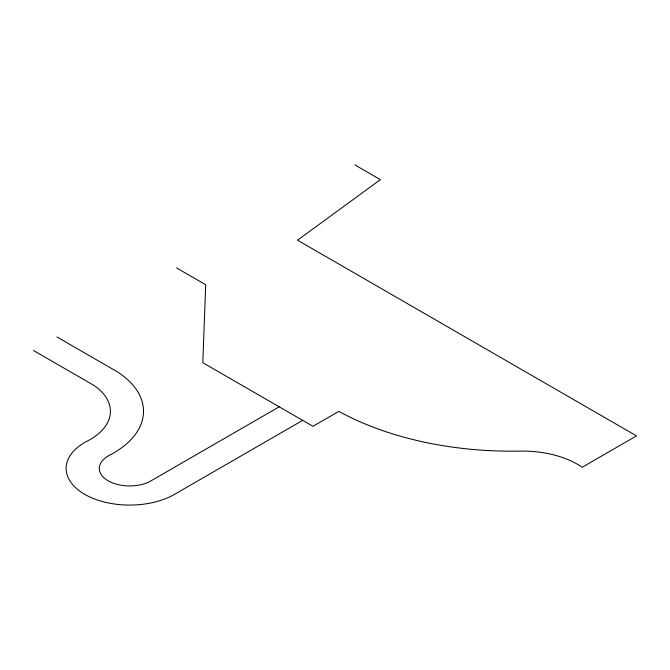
<?xml version="1.0" encoding="UTF-8"?>
<svg xmlns="http://www.w3.org/2000/svg" width="670" height="670" viewBox="0 0 670 670"><rect width="100%" height="100%" fill="white"/><g stroke="black" fill="none" stroke-linecap="round" stroke-linejoin="round"><path stroke-width="1" d="M279.206 406.816L149.904 481.47A30.368 17.529 0 0 1 107.024 480.089A30.368 17.529 0 0 1 109.403 455.332A102.384 59.111 0 0 0 117.434 371.867L56.967 336.96M302.673 420.358L173.371 495.013A63.533 36.674 0 0 1 83.557 493.639A63.533 36.674 0 0 1 85.936 441.79A69.27 39.991 0 0 0 93.968 385.418L33.5 350.502M354.916 164.937L380.384 179.644L297.539 240.187L636.5 435.885L582.171 467.258A77.946 44.999 0 0 0 519.702 451.094A250.312 144.519 0 0 1 338.836 411.372L312.974 426.304L202.817 362.713L205.698 284.742L176.553 267.916"/></g></svg>
